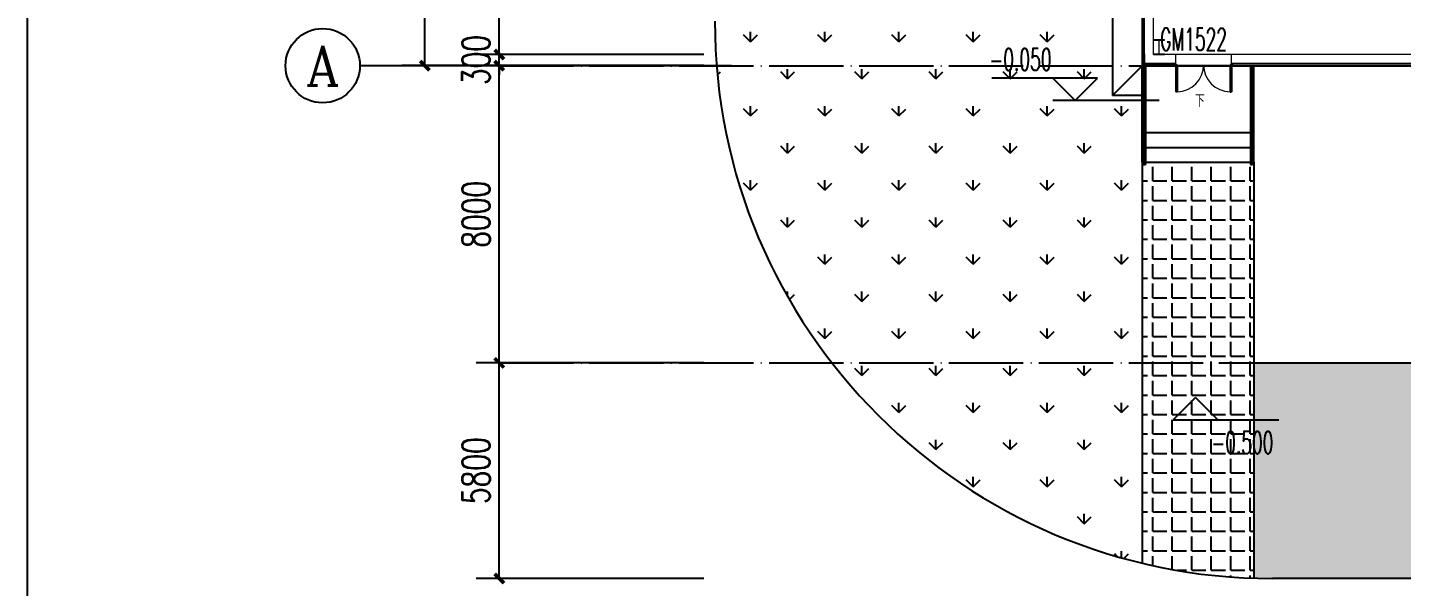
# Model space of a CAD drawing. Extents: x 758840 to 1108724, y -102573 to 143521.
# Drawn here: x 758840 to 795809, y 29421 to 44466 of the extents above; entities that cross this region are included whole.
import ezdxf
from ezdxf.enums import TextEntityAlignment as Align

# ---------------------------------------------------------------- set-up
doc = ezdxf.new("R2010")
doc.units = 0
doc.header["$LTSCALE"] = 1000
doc.header["$MEASUREMENT"] = 0
doc.linetypes.add('DOTE', pattern=[2.42, 2, -0.2, 0.02, -0.2])
for name, color, linetype in [('A-HATCH', 8, 'Continuous'), ('AXIS', 3, 'Continuous'), ('AXIS_TEXT', 7, 'Continuous'), ('DIM_ELEV', 3, 'Continuous'), ('DIM_SYMB', 3, 'Continuous'), ('DOTE', 8, 'DOTE'), ('GROUND', 31, 'Continuous'), ('HANDRAIL', 3, 'Continuous'), ('PIPE-消防', 1, 'TG_X'), ('PUB_HATCH', 8, 'Continuous'), ('PUB_TEXT', 7, 'Continuous'), ('ROAD', 2, 'Continuous'), ('WALL', 6, 'Continuous'), ('WINDOW', 3, 'Continuous'), ('WINDOW_TEXT', 7, 'Continuous')]:
    doc.layers.add(name, color=color, linetype=linetype)
doc.layers.add('细实线', color=3, linetype='Continuous', lineweight=5)
doc.layers.add('钢柱', color=51, linetype='Continuous', lineweight=13)
doc.styles.add('_TCH_AXIS', font='COMPLEX', dxfattribs={"bigfont": 'GBCBIG'})
doc.styles.add('_TCH_DIM', font='SIMPLEX.shx', dxfattribs={"width": 0.8, "bigfont": 'GBCBIG.shx'})
doc.styles.add('_TCH_DIM_T3', font='SIMPLEX', dxfattribs={"width": 0.705882, "bigfont": 'GBCBIG'})
doc.styles.add('_TCH_WINDOW', font='SIMPLEX.shx', dxfattribs={"width": 0.8, "height": 3.5, "bigfont": 'GBCBIG.shx'})
doc.styles.add('COMPLEX', font='COMPLEX')
doc.styles.add('TG_LINETYPE', font='SIMPLEX', dxfattribs={"width": 0.8, "height": 3.5, "bigfont": 'HZTXT'})
doc.linetypes.add('TG_X', pattern='A,2,-0.3,["X",TG_LINETYPE,S=0.1,R=0,X=-0.23,Y=-0.15],0', length=2.3)
doc.dimstyles.new('_TCH_ARCH&&250', dxfattribs={"dimtxt": 743.75, "dimasz": 250, "dimexe": 625, "dimexo": 750, "dimgap": 250, "dimtad": 1, "dimdec": 0, "dimzin": 0, "dimdsep": 46, "dimtxsty": '_TCH_DIM_T3', "dimblk": 'ARCHTICK', "dimcen": 0.09, "dimclrt": 7, "dimazin": 2, "dimtfac": 1, "dimtdec": 0, "dimtix": 1, "dimtmove": 2, "dimatfit": 3, "dimfxl": 1, "dimtolj": 1, "dimtzin": 0, "dimarcsym": 0})
pattern_1 = [(90, (17972.4, 56052.9), (-997.7955, 997.7955), [264.5807, -1731.0102]), (45, (17972.4, 56052.9), (-997.7962, 997.7962), [264.5807, -1146.5161]), (135, (17972.4, 56052.9), (-997.7962, -997.7962), [264.5807, -1146.5161])]

# ---------------------------------------------------------------- blocks, each defined once
blk = doc.blocks.new('_ArchTick')
at = {"color": 0, "linetype": 'ByBlock', "const_width": 0.4}
blk.add_lwpolyline([(-0.5, -0.5), (0.5, 0.5)], dxfattribs=at)
blk = doc.blocks.new('*D43')
at = {"layer": 'AXIS', "color": 0, "lineweight": -2, "transparency": 16777216}
for p, q in [((777033, 50838), (770908, 50838)), ((771533, 43738), (771533, 50838)), ((777033, 43738), (770908, 43738))]:
    blk.add_line(p, q, dxfattribs=at)
at = {"layer": 'Defpoints', "color": 0, "transparency": 16777216}
for p in [(771533, 50838), (777783, 50838), (777783, 43738)]:
    blk.add_point(p, dxfattribs=at)
at = {"layer": 'AXIS', "color": 0, "lineweight": -2, "transparency": 16777216, "xscale": 250, "yscale": 250, "zscale": 250}
for p, rotation in [((771533, 50838), 90), ((771533, 43738), 270)]:
    blk.add_blockref('_ArchTick', p, dxfattribs=dict(at, rotation=rotation))
at = {"layer": 'AXIS', "color": 7, "transparency": 16777216, "insert": (770911, 47288), "char_height": 743.8, "attachment_point": 5, "rotation": 90, "style": '_TCH_DIM_T3'}
blk.add_mtext('\\A1;7100', dxfattribs=at)
blk = doc.blocks.new('*D44')
at = {"layer": 'AXIS', "color": 0, "lineweight": -2, "transparency": 16777216}
for p, q in [((777033, 43738), (770908, 43738)), ((771533, 43738), (771533, 43988)), ((771533, 43438), (771533, 43738)), ((777033, 43438), (770908, 43438)), ((771533, 43438), (771533, 43188))]:
    blk.add_line(p, q, dxfattribs=at)
at = {"layer": 'Defpoints', "color": 0, "transparency": 16777216}
for p in [(771533, 43738), (777783, 43738), (777783, 43438)]:
    blk.add_point(p, dxfattribs=at)
at = {"layer": 'AXIS', "color": 0, "lineweight": -2, "transparency": 16777216, "xscale": 250, "yscale": 250, "zscale": 250}
for p, rotation in [((771533, 43738), 270), ((771533, 43438), 90)]:
    blk.add_blockref('_ArchTick', p, dxfattribs=dict(at, rotation=rotation))
at = {"layer": 'AXIS', "color": 7, "transparency": 16777216, "insert": (770911, 43588), "char_height": 743.8, "attachment_point": 5, "rotation": 90, "style": '_TCH_DIM_T3'}
blk.add_mtext('\\A1;300', dxfattribs=at)
blk = doc.blocks.new('*D45')
at = {"layer": 'AXIS', "color": 0, "lineweight": -2, "transparency": 16777216}
for p, q in [((777033, 43438), (770908, 43438)), ((771533, 35438), (771533, 43438)), ((777033, 35438), (770908, 35438))]:
    blk.add_line(p, q, dxfattribs=at)
at = {"layer": 'Defpoints', "color": 0, "transparency": 16777216}
for p in [(771533, 43438), (777783, 43438), (777783, 35438)]:
    blk.add_point(p, dxfattribs=at)
at = {"layer": 'AXIS', "color": 0, "lineweight": -2, "transparency": 16777216, "xscale": 250, "yscale": 250, "zscale": 250}
for p, rotation in [((771533, 43438), 90), ((771533, 35438), 270)]:
    blk.add_blockref('_ArchTick', p, dxfattribs=dict(at, rotation=rotation))
at = {"layer": 'AXIS', "color": 7, "transparency": 16777216, "insert": (770911, 39438), "char_height": 743.8, "attachment_point": 5, "rotation": 90, "style": '_TCH_DIM_T3'}
blk.add_mtext('\\A1;8000', dxfattribs=at)
blk = doc.blocks.new('*D46')
at = {"layer": 'AXIS', "color": 0, "lineweight": -2, "transparency": 16777216}
for p, q in [((777033, 35438), (770908, 35438)), ((771533, 29638), (771533, 35438)), ((777033, 29638), (770908, 29638))]:
    blk.add_line(p, q, dxfattribs=at)
at = {"layer": 'Defpoints', "color": 0, "transparency": 16777216}
for p in [(771533, 35438), (777783, 35438), (777783, 29638)]:
    blk.add_point(p, dxfattribs=at)
at = {"layer": 'AXIS', "color": 0, "lineweight": -2, "transparency": 16777216, "xscale": 250, "yscale": 250, "zscale": 250}
for p, rotation in [((771533, 35438), 90), ((771533, 29638), 270)]:
    blk.add_blockref('_ArchTick', p, dxfattribs=dict(at, rotation=rotation))
at = {"layer": 'AXIS', "color": 7, "transparency": 16777216, "insert": (770911, 32538), "char_height": 743.8, "attachment_point": 5, "rotation": 90, "style": '_TCH_DIM_T3'}
blk.add_mtext('\\A1;5800', dxfattribs=at)
blk = doc.blocks.new('*D47')
at = {"layer": 'AXIS', "color": 0, "lineweight": -2, "transparency": 16777216}
for p, q in [((777033, 94838), (768908, 94838)), ((769533, 43438), (769533, 94838)), ((777033, 43438), (768908, 43438))]:
    blk.add_line(p, q, dxfattribs=at)
at = {"layer": 'Defpoints', "color": 0, "transparency": 16777216}
for p in [(769533, 94838), (777783, 94838), (777783, 43438)]:
    blk.add_point(p, dxfattribs=at)
at = {"layer": 'AXIS', "color": 0, "lineweight": -2, "transparency": 16777216, "xscale": 250, "yscale": 250, "zscale": 250}
for p, rotation in [((769533, 94838), 90), ((769533, 43438), 270)]:
    blk.add_blockref('_ArchTick', p, dxfattribs=dict(at, rotation=rotation))
at = {"layer": 'AXIS', "color": 7, "transparency": 16777216, "insert": (768911, 69138), "char_height": 743.8, "attachment_point": 5, "rotation": 90, "style": '_TCH_DIM_T3'}
blk.add_mtext('\\A1;51400', dxfattribs=at)
blk = doc.blocks.new('_AXISO')
blk.add_circle((0, 0), 0.5)
at = {"layer": 'AXIS_TEXT', "style": 'COMPLEX', "width": 1.041667}
blk.add_attdef('A', text='', height=0.56, dxfattribs=at).set_placement((-0.25, -0.28), (0.25, -0.28), align=Align.FIT)
blk = doc.blocks.new('$DorLib2D$00000002')
for p, q in [((-0.5, 0), (-0.5, 0.4875)), ((-0.475, 0.4875), (-0.5, 0.4875)), ((-0.475, 0), (-0.475, 0.4875)), ((0.475, 0), (0.475, 0.4875)), ((0.475, 0.4875), (0.5, 0.4875)), ((0.5, 0), (0.5, 0.4875)), ((-0.5, 0), (-0.475, 0)), ((0.5, 0), (0.475, 0))]:
    blk.add_line(p, q)
at = {"lineweight": 13}
for centre, start, end in [((-0.4875, 0), 0, 88.53072), ((0.4875, 0), 91.46928, 180)]:
    blk.add_arc(centre, 0.4875, start, end, dxfattribs=at)

msp = doc.modelspace()

# ---------------------------------------------------------------- hatches: boundary and pattern name
at = {"layer": 'A-HATCH'}
h = msp.add_hatch(dxfattribs=at)
h.set_pattern_fill('ANGLE', color=256, scale=150)
h.set_pattern_definition([(0, (17972.44, 56052.85), (0, 523.875), [381, -142.875]), (90, (17972.44, 56052.85), (-523.875, 3e-14), [381, -142.875])])
h.paths.add_polyline_path([(788833.02, 40837.52), (788863.02, 40837.52), (788863.02, 40777.52), (788923.02, 40777.52), (788923.02, 40837.52), (791743.02, 40837.52), (791743.02, 40777.52), (791803.02, 40777.52), (791803.02, 40837.52), (791833.02, 40837.52), (791833.02, 29645.86, -0.05058426), (788833.02, 30051.57)])
at = {"layer": 'PUB_HATCH', "ltscale": 5}
h = msp.add_hatch(dxfattribs=at)
h.set_pattern_fill('GRASS', color=256, scale=500)
h.set_pattern_definition(pattern_1)
h.paths.add_polyline_path([(788033.02, 64337.52), (783333.02, 64337.52, 0.41421356), (777333.02, 58337.52), (777333.02, 44637.52, 0.34680204), (788833.02, 30051.57), (788833.02, 40837.52), (788833.02, 42637.52), (788033.02, 42637.52)])
h = msp.add_hatch(dxfattribs=at)
h.set_pattern_fill('GRASS', color=256, scale=500)
h.set_pattern_definition(pattern_1)
edge = h.paths.add_edge_path()
edge.add_line((848333.02, 29637.52), (848333.02, 35437.52))
edge.add_line((848333.02, 35437.52), (901333.02, 35437.52))
edge.add_line((901333.02, 35437.52), (901333.02, 32637.52))
edge.add_arc((898333.02, 32637.52), 3000, 270, 360, ccw=False)
edge.add_line((898333.02, 29637.52), (848333.02, 29637.52))
edge = h.paths.add_edge_path()
edge.add_line((845333.02, 35437.52), (845333.02, 29637.52))
edge.add_line((845333.02, 29637.52), (792333.02, 29637.52))
edge.add_arc((792333.02, 44637.52), 15000, 268.089787, 270, ccw=False)
edge.add_line((791833.02, 29645.86), (791833.02, 35437.52))
edge.add_line((791833.02, 35437.52), (845333.02, 35437.52))

# ---------------------------------------------------------------- linework, layer by layer
at = {"ltscale": 5}
msp.add_lwpolyline([(758839.58, 143520.74), (933781.96, 143520.74), (933781.96, 9712.17), (758839.58, 9712.17)], close=True, dxfattribs=at)
at = {"layer": 'AXIS'}
msp.add_line((777783.02, 43437.52), (767783.02, 43437.52), dxfattribs=at)
at = {"layer": 'DIM_ELEV'}
for p, q in [((787627.05, 43097.4), (784782.25, 43097.4)), ((787027.05, 42497.4), (786427.05, 43097.4)), ((787027.05, 42497.4), (787627.05, 43097.4)), ((789288.27, 42497.4), (786427.05, 42497.4)), ((790265.79, 34505.41), (789665.79, 33905.41)), ((790265.79, 34505.41), (790865.79, 33905.41)), ((789665.79, 33905.41), (792510.59, 33905.41))]:
    msp.add_line(p, q, dxfattribs=at)
at = {"layer": 'DIM_SYMB'}
msp.add_lwpolyline([(790333.02, 42219.18, 0, 0, 0), (790333.02, 41137.52, 80, 0, 0), (790333.02, 40837.52, 0, 0, 0)], format="xyseb", dxfattribs=at)
at = {"layer": 'DOTE'}
for p, q in [((788833.02, 123418.42), (788833.02, 34437.52)), ((788833.02, 123418.42), (788833.02, 34437.52)), ((771533.02, 43437.52), (912533.02, 43437.52)), ((771533.02, 35437.52), (913679.98, 35437.52))]:
    msp.add_line(p, q, dxfattribs=at)
at = {"layer": 'GROUND'}
for p, q in [((788033.02, 64337.52), (788033.02, 42637.52)), ((788833.02, 43437.52), (788033.02, 42637.52)), ((788833.02, 40837.52), (788833.02, 43437.52)), ((791833.02, 40837.52), (791833.02, 43437.52)), ((788833.02, 42637.52), (788033.02, 42637.52)), ((788833.02, 41637.52), (788863.02, 41637.52)), ((788923.02, 41637.52), (791743.02, 41637.52)), ((791803.02, 41637.52), (791833.02, 41637.52)), ((791833.02, 35437.52), (901383.02, 35437.52))]:
    msp.add_line(p, q, dxfattribs=at)
for points in [[(788833.02, 41237.52), (788863.02, 41237.52)], [(788923.02, 41237.52), (791743.02, 41237.52)], [(791803.02, 41237.52), (791833.02, 41237.52)], [(788833.02, 40837.52), (788863.02, 40837.52)], [(788833.02, 40837.52), (788833.02, 30051.57)], [(788923.02, 40837.52), (791743.02, 40837.52)], [(791803.02, 40837.52), (791833.02, 40837.52)], [(791833.02, 40837.52), (791833.02, 29645.86)]]:
    msp.add_lwpolyline(points, dxfattribs=at)
at = {"layer": 'HANDRAIL'}
for p, q in [((788863.02, 43437.52), (788863.02, 40777.52)), ((788863.02, 43437.52), (788923.02, 43437.52)), ((788923.02, 43437.52), (788923.02, 40777.52)), ((791743.02, 43437.52), (791743.02, 40777.52)), ((791743.02, 43437.52), (791803.02, 43437.52)), ((791803.02, 43437.52), (791803.02, 40777.52)), ((788863.02, 40777.52), (788923.02, 40777.52)), ((791743.02, 40777.52), (791803.02, 40777.52))]:
    msp.add_line(p, q, dxfattribs=at)
at = {"layer": 'PIPE-消防', "linetype": 'TG_X'}
msp.add_lwpolyline([(788883.02, 43759.19), (788883.02, 43437.52), (789094.52, 43437.52)], dxfattribs=at)
at = {"layer": 'ROAD'}
msp.add_lwpolyline([(901333.02, 35487.52), (901333.02, 32637.52, -0.41421356), (898333.02, 29637.52), (792333.02, 29637.52)], format="xyb", dxfattribs=at)
msp.add_arc((792333.02, 44637.52), 15000, 180, 270, dxfattribs=at)
at = {"layer": 'WALL'}
for p, q in [((788833.02, 53587.52), (788833.02, 43437.52)), ((788883.02, 43437.52), (788883.02, 53587.52)), ((789783.02, 43437.52), (788833.02, 43437.52)), ((788833.02, 43437.52), (788883.02, 43437.52)), ((789733.02, 43487.52), (788883.02, 43487.52)), ((788883.02, 43437.52), (789733.02, 43437.52)), ((789733.02, 43437.52), (789733.02, 43487.52)), ((845733.02, 43487.52), (791233.02, 43487.52)), ((791233.02, 43487.52), (791233.02, 43437.52)), ((791233.02, 43437.52), (845733.02, 43437.52))]:
    msp.add_line(p, q, dxfattribs=at)
at = {"layer": 'WINDOW'}
for p, q in [((789733.02, 43437.52), (791233.02, 43437.52)), ((791283.02, 43437.52), (789783.02, 43437.52))]:
    msp.add_line(p, q, dxfattribs=at)
at = {"layer": '细实线', "ltscale": 5}
for points in [[(791233.02, 43737.52), (789133.02, 43737.52), (789133.02, 64337.52)], [(789733.02, 43487.52), (789733.02, 43737.52)], [(901333.02, 43737.52), (791233.02, 43737.52)], [(791233.02, 43487.52), (791233.02, 43737.52)]]:
    msp.add_lwpolyline(points, dxfattribs=at)
at = {"layer": '钢柱'}
msp.add_lwpolyline([(789288.02, 44123.52), (789433.02, 44123.52), (789433.02, 44137.52), (789133.02, 44137.52), (789133.02, 44123.52), (789278.02, 44123.52), (789278.02, 43751.52), (789133.02, 43751.52), (789133.02, 43737.52), (789433.02, 43737.52), (789433.02, 43751.52), (789288.02, 43751.52), (789288.02, 44123.52)], dxfattribs=at)

# ---------------------------------------------------------------- block references
at = {"layer": 'AXIS'}
ref = msp.add_blockref('_AXISO', (766783.02, 43437.52), dxfattribs=dict(at, xscale=2000, yscale=2000, zscale=2000))
ref.add_attrib('A', 'A', dxfattribs={"layer": 'AXIS_TEXT', "ltscale": 5, "height": 1062.96, "style": '_TCH_AXIS'}).set_placement((766327.47, 42906.04), (767238.57, 42906.04), align=Align.FIT)
at = {"layer": 'WINDOW'}
ref = msp.add_blockref('$DorLib2D$00000002', (790483.02, 43462.52), dxfattribs=dict(at, xscale=-1500, yscale=-1500, zscale=-1500))
ref.add_attrib('A', 'GM1522', (789313.02, 43848.76), dxfattribs={"layer": 'WINDOW_TEXT', "ltscale": 5, "height": 595, "style": '_TCH_WINDOW', "width": 0.564706})

# ---------------------------------------------------------------- texts
at = {"layer": 'PUB_TEXT', "style": '_TCH_DIM'}
for s, height, width, p in [('-0.050', 595, 0.564706, (784722.25, 43307.4)), ('下', 337.59, 0.8, (790257.06, 42324.18)), ('-0.500', 595, 0.564706, (790690.59, 32995.41))]:
    msp.add_text(s, height=height, dxfattribs=dict(at, width=width)).set_placement(p)

# ---------------------------------------------------------------- dimensions: what is measured, and where the dimension line sits
at = {"layer": 'AXIS'}
for p1, p2, distance, picture, middle in [((777783.02, 43437.52), (777783.02, 94837.52), 8250, '*D47', (768911.15, 69137.52)), ((777783.02, 43737.52), (777783.02, 50837.52), 6250, '*D43', (770911.15, 47287.52)), ((777783.02, 43437.52), (777783.02, 43737.52), 6250, '*D44', (770911.15, 43587.52)), ((777783.02, 35437.52), (777783.02, 43437.52), 6250, '*D45', (770911.15, 39437.52)), ((777783.02, 29637.52), (777783.02, 35437.52), 6250, '*D46', (770911.15, 32537.52))]:
    dim = msp.add_aligned_dim(p1=p1, p2=p2, distance=distance, dimstyle='_TCH_ARCH&&250', dxfattribs=at)
    dim.commit()
    dim.dimension.update_dxf_attribs({"geometry": picture, "text_midpoint": middle})

doc.saveas('drawing.dxf')
